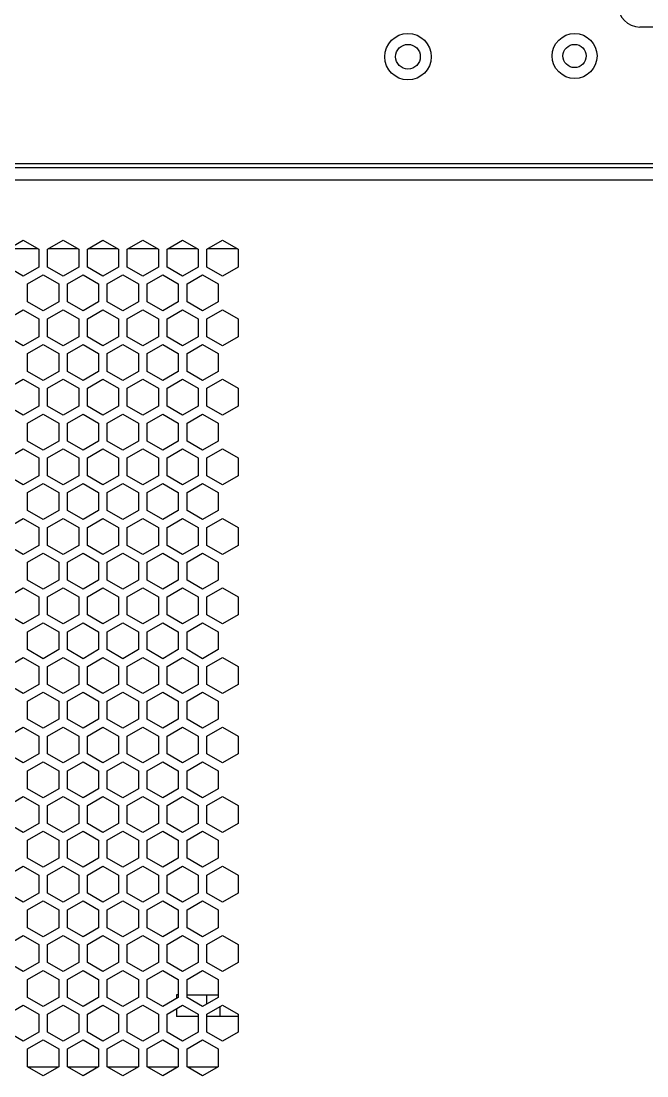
# Model space of a CAD drawing. Header units: millimetres. Extents: x 10297564 to 11610295, y -9287743 to -8409454.
# Drawn here: x 10536842 to 10538575, y -9096196 to -9093274 of the extents above; entities that cross this region are included whole.
import ezdxf

# ---------------------------------------------------------------- set-up
doc = ezdxf.new("R2010")
doc.units = ezdxf.units.MM
doc.header["$LTSCALE"] = 100
doc.layers.add('-0', color=7, linetype='Continuous')

# ---------------------------------------------------------------- blocks, each defined once
blk = doc.blocks.new('인버터 외형도')
at = {"layer": '-0', "linetype": 'Continuous'}
for p, q in [((127422.3, 41175.2), (127061.1, 41175.2)), ((127467.4, 40890.7), (115864.7, 40890.7)), ((115864.7, 40883.2), (127467.4, 40883.2)), ((115864.7, 40857.6), (127467.4, 40857.6)), ((125748.1, 40713.5), (125780.5, 40732.2)), ((125780.5, 40732.2), (125812.8, 40713.5)), ((125830.9, 40713.5), (125863.2, 40732.2)), ((125863.2, 40732.2), (125895.6, 40713.5)), ((125913.6, 40713.5), (125946, 40732.2)), ((125946, 40732.2), (125978.3, 40713.5)), ((125996.4, 40713.5), (126028.8, 40732.2)), ((126028.8, 40732.2), (126061.1, 40713.5)), ((126079.2, 40713.5), (126111.5, 40732.2)), ((126111.5, 40732.2), (126143.9, 40713.5)), ((126161.9, 40713.5), (126194.3, 40732.2)), ((126194.3, 40732.2), (126226.7, 40713.5)), ((125750.1, 40714.7), (125810.8, 40714.7)), ((125812.8, 40713.5), (125812.8, 40676.2)), ((125830.9, 40676.2), (125830.9, 40713.5)), ((125832.8, 40714.7), (125893.6, 40714.7)), ((125895.6, 40713.5), (125895.6, 40676.2)), ((125913.6, 40676.2), (125913.6, 40713.5)), ((125915.6, 40714.7), (125976.4, 40714.7)), ((125978.3, 40713.5), (125978.3, 40676.2)), ((125996.4, 40676.2), (125996.4, 40713.5)), ((125998.4, 40714.7), (126059.1, 40714.7)), ((126061.1, 40713.5), (126061.1, 40676.2)), ((126079.2, 40676.2), (126079.2, 40713.5)), ((126081.2, 40714.7), (126141.9, 40714.7)), ((126143.9, 40713.5), (126143.9, 40676.2)), ((126161.9, 40676.2), (126161.9, 40713.5)), ((126163.9, 40714.7), (126224.7, 40714.7)), ((126226.7, 40713.5), (126226.7, 40676.2)), ((125780.5, 40657.5), (125748.1, 40676.2)), ((125812.8, 40676.2), (125780.5, 40657.5)), ((125863.2, 40657.5), (125830.9, 40676.2)), ((125895.6, 40676.2), (125863.2, 40657.5)), ((125946, 40657.5), (125913.6, 40676.2)), ((125978.3, 40676.2), (125946, 40657.5)), ((126028.8, 40657.5), (125996.4, 40676.2)), ((126061.1, 40676.2), (126028.8, 40657.5)), ((126111.5, 40657.5), (126079.2, 40676.2)), ((126143.9, 40676.2), (126111.5, 40657.5)), ((126194.3, 40657.5), (126161.9, 40676.2)), ((126226.7, 40676.2), (126194.3, 40657.5)), ((125789.5, 40641.3), (125821.8, 40660)), ((125821.8, 40660), (125854.2, 40641.3)), ((125872.3, 40641.3), (125904.6, 40660)), ((125904.6, 40660), (125937, 40641.3)), ((125955, 40641.3), (125987.4, 40660)), ((125987.4, 40660), (126019.7, 40641.3)), ((126037.8, 40641.3), (126070.1, 40660)), ((126070.1, 40660), (126102.5, 40641.3)), ((126120.6, 40641.3), (126152.9, 40660)), ((126152.9, 40660), (126185.3, 40641.3)), ((125789.5, 40603.9), (125789.5, 40641.3)), ((125854.2, 40641.3), (125854.2, 40603.9)), ((125872.3, 40603.9), (125872.3, 40641.3)), ((125937, 40641.3), (125937, 40603.9)), ((125955, 40603.9), (125955, 40641.3)), ((126019.7, 40641.3), (126019.7, 40603.9)), ((126037.8, 40603.9), (126037.8, 40641.3)), ((126102.5, 40641.3), (126102.5, 40603.9)), ((126120.6, 40603.9), (126120.6, 40641.3)), ((126185.3, 40641.3), (126185.3, 40603.9)), ((125748.1, 40569), (125780.5, 40587.7)), ((125780.5, 40587.7), (125812.8, 40569)), ((125821.8, 40585.2), (125789.5, 40603.9)), ((125854.2, 40603.9), (125821.8, 40585.2)), ((125830.9, 40569), (125863.2, 40587.7)), ((125863.2, 40587.7), (125895.6, 40569)), ((125904.6, 40585.2), (125872.3, 40603.9)), ((125937, 40603.9), (125904.6, 40585.2)), ((125913.6, 40569), (125946, 40587.7)), ((125946, 40587.7), (125978.3, 40569)), ((125987.4, 40585.2), (125955, 40603.9)), ((126019.7, 40603.9), (125987.4, 40585.2)), ((125996.4, 40569), (126028.8, 40587.7)), ((126028.8, 40587.7), (126061.1, 40569)), ((126070.1, 40585.2), (126037.8, 40603.9)), ((126102.5, 40603.9), (126070.1, 40585.2)), ((126079.2, 40569), (126111.5, 40587.7)), ((126111.5, 40587.7), (126143.9, 40569)), ((126152.9, 40585.2), (126120.6, 40603.9)), ((126185.3, 40603.9), (126152.9, 40585.2)), ((126161.9, 40569), (126194.3, 40587.7)), ((126194.3, 40587.7), (126226.7, 40569)), ((125812.8, 40569), (125812.8, 40531.7)), ((125830.9, 40531.7), (125830.9, 40569)), ((125895.6, 40569), (125895.6, 40531.7)), ((125913.6, 40531.7), (125913.6, 40569)), ((125978.3, 40569), (125978.3, 40531.7)), ((125996.4, 40531.7), (125996.4, 40569)), ((126061.1, 40569), (126061.1, 40531.7)), ((126079.2, 40531.7), (126079.2, 40569)), ((126143.9, 40569), (126143.9, 40531.7)), ((126161.9, 40531.7), (126161.9, 40569)), ((126226.7, 40569), (126226.7, 40531.7)), ((125780.5, 40513), (125748.1, 40531.7)), ((125812.8, 40531.7), (125780.5, 40513)), ((125863.2, 40513), (125830.9, 40531.7)), ((125895.6, 40531.7), (125863.2, 40513)), ((125946, 40513), (125913.6, 40531.7)), ((125978.3, 40531.7), (125946, 40513)), ((126028.8, 40513), (125996.4, 40531.7)), ((126061.1, 40531.7), (126028.8, 40513)), ((126111.5, 40513), (126079.2, 40531.7)), ((126143.9, 40531.7), (126111.5, 40513)), ((126194.3, 40513), (126161.9, 40531.7)), ((126226.7, 40531.7), (126194.3, 40513)), ((125789.5, 40496.8), (125821.8, 40515.5)), ((125821.8, 40515.5), (125854.2, 40496.8)), ((125872.3, 40496.8), (125904.6, 40515.5)), ((125904.6, 40515.5), (125937, 40496.8)), ((125955, 40496.8), (125987.4, 40515.5)), ((125987.4, 40515.5), (126019.7, 40496.8)), ((126037.8, 40496.8), (126070.1, 40515.5)), ((126070.1, 40515.5), (126102.5, 40496.8)), ((126120.6, 40496.8), (126152.9, 40515.5)), ((126152.9, 40515.5), (126185.3, 40496.8)), ((125789.5, 40459.4), (125789.5, 40496.8)), ((125854.2, 40496.8), (125854.2, 40459.4)), ((125872.3, 40459.4), (125872.3, 40496.8)), ((125937, 40496.8), (125937, 40459.4)), ((125955, 40459.4), (125955, 40496.8)), ((126019.7, 40496.8), (126019.7, 40459.4)), ((126037.8, 40459.4), (126037.8, 40496.8)), ((126102.5, 40496.8), (126102.5, 40459.4)), ((126120.6, 40459.4), (126120.6, 40496.8)), ((126185.3, 40496.8), (126185.3, 40459.4)), ((125821.8, 40440.8), (125789.5, 40459.4)), ((125854.2, 40459.4), (125821.8, 40440.8)), ((125904.6, 40440.8), (125872.3, 40459.4)), ((125937, 40459.4), (125904.6, 40440.8)), ((125987.4, 40440.8), (125955, 40459.4)), ((126019.7, 40459.4), (125987.4, 40440.8)), ((126070.1, 40440.8), (126037.8, 40459.4)), ((126102.5, 40459.4), (126070.1, 40440.8)), ((126152.9, 40440.8), (126120.6, 40459.4)), ((126185.3, 40459.4), (126152.9, 40440.8)), ((125748.1, 40424.6), (125780.5, 40443.3)), ((125780.5, 40443.3), (125812.8, 40424.6)), ((125830.9, 40424.6), (125863.2, 40443.3)), ((125863.2, 40443.3), (125895.6, 40424.6)), ((125913.6, 40424.6), (125946, 40443.3)), ((125946, 40443.3), (125978.3, 40424.6)), ((125996.4, 40424.6), (126028.8, 40443.3)), ((126028.8, 40443.3), (126061.1, 40424.6)), ((126079.2, 40424.6), (126111.5, 40443.3)), ((126111.5, 40443.3), (126143.9, 40424.6)), ((126161.9, 40424.6), (126194.3, 40443.3)), ((126194.3, 40443.3), (126226.7, 40424.6)), ((125812.8, 40424.6), (125812.8, 40387.2)), ((125830.9, 40387.2), (125830.9, 40424.6)), ((125895.6, 40424.6), (125895.6, 40387.2)), ((125913.6, 40387.2), (125913.6, 40424.6)), ((125978.3, 40424.6), (125978.3, 40387.2)), ((125996.4, 40387.2), (125996.4, 40424.6)), ((126061.1, 40424.6), (126061.1, 40387.2)), ((126079.2, 40387.2), (126079.2, 40424.6)), ((126143.9, 40424.6), (126143.9, 40387.2)), ((126161.9, 40387.2), (126161.9, 40424.6)), ((126226.7, 40424.6), (126226.7, 40387.2)), ((125780.5, 40368.5), (125748.1, 40387.2)), ((125812.8, 40387.2), (125780.5, 40368.5)), ((125789.5, 40352.3), (125821.8, 40371)), ((125821.8, 40371), (125854.2, 40352.3)), ((125863.2, 40368.5), (125830.9, 40387.2)), ((125895.6, 40387.2), (125863.2, 40368.5)), ((125872.3, 40352.3), (125904.6, 40371)), ((125904.6, 40371), (125937, 40352.3)), ((125946, 40368.5), (125913.6, 40387.2)), ((125978.3, 40387.2), (125946, 40368.5)), ((125955, 40352.3), (125987.4, 40371)), ((125987.4, 40371), (126019.7, 40352.3)), ((126028.8, 40368.5), (125996.4, 40387.2)), ((126061.1, 40387.2), (126028.8, 40368.5)), ((126037.8, 40352.3), (126070.1, 40371)), ((126070.1, 40371), (126102.5, 40352.3)), ((126111.5, 40368.5), (126079.2, 40387.2)), ((126143.9, 40387.2), (126111.5, 40368.5)), ((126120.6, 40352.3), (126152.9, 40371)), ((126152.9, 40371), (126185.3, 40352.3)), ((126194.3, 40368.5), (126161.9, 40387.2)), ((126226.7, 40387.2), (126194.3, 40368.5)), ((125789.5, 40315), (125789.5, 40352.3)), ((125854.2, 40352.3), (125854.2, 40315)), ((125872.3, 40315), (125872.3, 40352.3)), ((125937, 40352.3), (125937, 40315)), ((125955, 40315), (125955, 40352.3)), ((126019.7, 40352.3), (126019.7, 40315)), ((126037.8, 40315), (126037.8, 40352.3)), ((126102.5, 40352.3), (126102.5, 40315)), ((126120.6, 40315), (126120.6, 40352.3)), ((126185.3, 40352.3), (126185.3, 40315)), ((125821.8, 40296.3), (125789.5, 40315)), ((125854.2, 40315), (125821.8, 40296.3)), ((125904.6, 40296.3), (125872.3, 40315)), ((125937, 40315), (125904.6, 40296.3)), ((125987.4, 40296.3), (125955, 40315)), ((126019.7, 40315), (125987.4, 40296.3)), ((126070.1, 40296.3), (126037.8, 40315)), ((126102.5, 40315), (126070.1, 40296.3)), ((126152.9, 40296.3), (126120.6, 40315)), ((126185.3, 40315), (126152.9, 40296.3)), ((125748.1, 40280.1), (125780.5, 40298.8)), ((125780.5, 40298.8), (125812.8, 40280.1)), ((125812.8, 40280.1), (125812.8, 40242.7)), ((125830.9, 40280.1), (125863.2, 40298.8)), ((125830.9, 40242.7), (125830.9, 40280.1)), ((125863.2, 40298.8), (125895.6, 40280.1)), ((125895.6, 40280.1), (125895.6, 40242.7)), ((125913.6, 40280.1), (125946, 40298.8)), ((125913.6, 40242.7), (125913.6, 40280.1)), ((125946, 40298.8), (125978.3, 40280.1)), ((125978.3, 40280.1), (125978.3, 40242.7)), ((125996.4, 40280.1), (126028.8, 40298.8)), ((125996.4, 40242.7), (125996.4, 40280.1)), ((126028.8, 40298.8), (126061.1, 40280.1)), ((126061.1, 40280.1), (126061.1, 40242.7)), ((126079.2, 40280.1), (126111.5, 40298.8)), ((126079.2, 40242.7), (126079.2, 40280.1)), ((126111.5, 40298.8), (126143.9, 40280.1)), ((126143.9, 40280.1), (126143.9, 40242.7)), ((126161.9, 40280.1), (126194.3, 40298.8)), ((126161.9, 40242.7), (126161.9, 40280.1)), ((126194.3, 40298.8), (126226.7, 40280.1)), ((126226.7, 40280.1), (126226.7, 40242.7)), ((125780.5, 40224.1), (125748.1, 40242.7)), ((125812.8, 40242.7), (125780.5, 40224.1)), ((125863.2, 40224.1), (125830.9, 40242.7)), ((125895.6, 40242.7), (125863.2, 40224.1)), ((125946, 40224.1), (125913.6, 40242.7)), ((125978.3, 40242.7), (125946, 40224.1)), ((126028.8, 40224.1), (125996.4, 40242.7)), ((126061.1, 40242.7), (126028.8, 40224.1)), ((126111.5, 40224.1), (126079.2, 40242.7)), ((126143.9, 40242.7), (126111.5, 40224.1)), ((126194.3, 40224.1), (126161.9, 40242.7)), ((126226.7, 40242.7), (126194.3, 40224.1)), ((125789.5, 40207.9), (125821.8, 40226.5)), ((125821.8, 40226.5), (125854.2, 40207.9)), ((125872.3, 40207.9), (125904.6, 40226.5)), ((125904.6, 40226.5), (125937, 40207.9)), ((125955, 40207.9), (125987.4, 40226.5)), ((125987.4, 40226.5), (126019.7, 40207.9)), ((126037.8, 40207.9), (126070.1, 40226.5)), ((126070.1, 40226.5), (126102.5, 40207.9)), ((126120.6, 40207.9), (126152.9, 40226.5)), ((126152.9, 40226.5), (126185.3, 40207.9)), ((125789.5, 40170.5), (125789.5, 40207.9)), ((125854.2, 40207.9), (125854.2, 40170.5)), ((125872.3, 40170.5), (125872.3, 40207.9)), ((125937, 40207.9), (125937, 40170.5)), ((125955, 40170.5), (125955, 40207.9)), ((126019.7, 40207.9), (126019.7, 40170.5)), ((126037.8, 40170.5), (126037.8, 40207.9)), ((126102.5, 40207.9), (126102.5, 40170.5)), ((126120.6, 40170.5), (126120.6, 40207.9)), ((126185.3, 40207.9), (126185.3, 40170.5)), ((125821.8, 40151.8), (125789.5, 40170.5)), ((125854.2, 40170.5), (125821.8, 40151.8)), ((125904.6, 40151.8), (125872.3, 40170.5)), ((125937, 40170.5), (125904.6, 40151.8)), ((125987.4, 40151.8), (125955, 40170.5)), ((126019.7, 40170.5), (125987.4, 40151.8)), ((126070.1, 40151.8), (126037.8, 40170.5)), ((126102.5, 40170.5), (126070.1, 40151.8)), ((126152.9, 40151.8), (126120.6, 40170.5)), ((126185.3, 40170.5), (126152.9, 40151.8)), ((125748.1, 40135.6), (125780.5, 40154.3)), ((125780.5, 40154.3), (125812.8, 40135.6)), ((125830.9, 40135.6), (125863.2, 40154.3)), ((125863.2, 40154.3), (125895.6, 40135.6)), ((125913.6, 40135.6), (125946, 40154.3)), ((125946, 40154.3), (125978.3, 40135.6)), ((125996.4, 40135.6), (126028.8, 40154.3)), ((126028.8, 40154.3), (126061.1, 40135.6)), ((126079.2, 40135.6), (126111.5, 40154.3)), ((126111.5, 40154.3), (126143.9, 40135.6)), ((126161.9, 40135.6), (126194.3, 40154.3)), ((126194.3, 40154.3), (126226.7, 40135.6)), ((125812.8, 40135.6), (125812.8, 40098.3)), ((125830.9, 40098.3), (125830.9, 40135.6)), ((125895.6, 40135.6), (125895.6, 40098.3)), ((125913.6, 40098.3), (125913.6, 40135.6)), ((125978.3, 40135.6), (125978.3, 40098.3)), ((125996.4, 40098.3), (125996.4, 40135.6)), ((126061.1, 40135.6), (126061.1, 40098.3)), ((126079.2, 40098.3), (126079.2, 40135.6)), ((126143.9, 40135.6), (126143.9, 40098.3)), ((126161.9, 40098.3), (126161.9, 40135.6)), ((126226.7, 40135.6), (126226.7, 40098.3)), ((125780.5, 40079.6), (125748.1, 40098.3)), ((125812.8, 40098.3), (125780.5, 40079.6)), ((125789.5, 40063.4), (125821.8, 40082.1)), ((125821.8, 40082.1), (125854.2, 40063.4)), ((125863.2, 40079.6), (125830.9, 40098.3)), ((125895.6, 40098.3), (125863.2, 40079.6)), ((125872.3, 40063.4), (125904.6, 40082.1)), ((125904.6, 40082.1), (125937, 40063.4)), ((125946, 40079.6), (125913.6, 40098.3)), ((125978.3, 40098.3), (125946, 40079.6)), ((125955, 40063.4), (125987.4, 40082.1)), ((125987.4, 40082.1), (126019.7, 40063.4)), ((126028.8, 40079.6), (125996.4, 40098.3)), ((126061.1, 40098.3), (126028.8, 40079.6)), ((126037.8, 40063.4), (126070.1, 40082.1)), ((126070.1, 40082.1), (126102.5, 40063.4)), ((126111.5, 40079.6), (126079.2, 40098.3)), ((126143.9, 40098.3), (126111.5, 40079.6)), ((126120.6, 40063.4), (126152.9, 40082.1)), ((126152.9, 40082.1), (126185.3, 40063.4)), ((126194.3, 40079.6), (126161.9, 40098.3)), ((126226.7, 40098.3), (126194.3, 40079.6)), ((125789.5, 40026), (125789.5, 40063.4)), ((125854.2, 40063.4), (125854.2, 40026)), ((125872.3, 40026), (125872.3, 40063.4)), ((125937, 40063.4), (125937, 40026)), ((125955, 40026), (125955, 40063.4)), ((126019.7, 40063.4), (126019.7, 40026)), ((126037.8, 40026), (126037.8, 40063.4)), ((126102.5, 40063.4), (126102.5, 40026)), ((126120.6, 40026), (126120.6, 40063.4)), ((126185.3, 40063.4), (126185.3, 40026)), ((125821.8, 40007.4), (125789.5, 40026)), ((125854.2, 40026), (125821.8, 40007.4)), ((125904.6, 40007.4), (125872.3, 40026)), ((125937, 40026), (125904.6, 40007.4)), ((125987.4, 40007.4), (125955, 40026)), ((126019.7, 40026), (125987.4, 40007.4)), ((126070.1, 40007.4), (126037.8, 40026)), ((126102.5, 40026), (126070.1, 40007.4)), ((126152.9, 40007.4), (126120.6, 40026)), ((126185.3, 40026), (126152.9, 40007.4)), ((125748.1, 39991.2), (125780.5, 40009.8)), ((125780.5, 40009.8), (125812.8, 39991.2)), ((125830.9, 39991.2), (125863.2, 40009.8)), ((125863.2, 40009.8), (125895.6, 39991.2)), ((125913.6, 39991.2), (125946, 40009.8)), ((125946, 40009.8), (125978.3, 39991.2)), ((125996.4, 39991.2), (126028.8, 40009.8)), ((126028.8, 40009.8), (126061.1, 39991.2)), ((126079.2, 39991.2), (126111.5, 40009.8)), ((126111.5, 40009.8), (126143.9, 39991.2)), ((126161.9, 39991.2), (126194.3, 40009.8)), ((126194.3, 40009.8), (126226.7, 39991.2)), ((125812.8, 39991.2), (125812.8, 39953.8)), ((125830.9, 39953.8), (125830.9, 39991.2)), ((125895.6, 39991.2), (125895.6, 39953.8)), ((125913.6, 39953.8), (125913.6, 39991.2)), ((125978.3, 39991.2), (125978.3, 39953.8)), ((125996.4, 39953.8), (125996.4, 39991.2)), ((126061.1, 39991.2), (126061.1, 39953.8)), ((126079.2, 39953.8), (126079.2, 39991.2)), ((126143.9, 39991.2), (126143.9, 39953.8)), ((126161.9, 39953.8), (126161.9, 39991.2)), ((126226.7, 39991.2), (126226.7, 39953.8)), ((125780.5, 39935.1), (125748.1, 39953.8)), ((125812.8, 39953.8), (125780.5, 39935.1)), ((125863.2, 39935.1), (125830.9, 39953.8)), ((125895.6, 39953.8), (125863.2, 39935.1)), ((125946, 39935.1), (125913.6, 39953.8)), ((125978.3, 39953.8), (125946, 39935.1)), ((126028.8, 39935.1), (125996.4, 39953.8)), ((126061.1, 39953.8), (126028.8, 39935.1)), ((126111.5, 39935.1), (126079.2, 39953.8)), ((126143.9, 39953.8), (126111.5, 39935.1)), ((126194.3, 39935.1), (126161.9, 39953.8)), ((126226.7, 39953.8), (126194.3, 39935.1)), ((125789.5, 39918.9), (125821.8, 39937.6)), ((125821.8, 39937.6), (125854.2, 39918.9)), ((125872.3, 39918.9), (125904.6, 39937.6)), ((125904.6, 39937.6), (125937, 39918.9)), ((125955, 39918.9), (125987.4, 39937.6)), ((125987.4, 39937.6), (126019.7, 39918.9)), ((126037.8, 39918.9), (126070.1, 39937.6)), ((126070.1, 39937.6), (126102.5, 39918.9)), ((126120.6, 39918.9), (126152.9, 39937.6)), ((126152.9, 39937.6), (126185.3, 39918.9)), ((125789.5, 39881.6), (125789.5, 39918.9)), ((125854.2, 39918.9), (125854.2, 39881.6)), ((125872.3, 39881.6), (125872.3, 39918.9)), ((125937, 39918.9), (125937, 39881.6)), ((125955, 39881.6), (125955, 39918.9)), ((126019.7, 39918.9), (126019.7, 39881.6)), ((126037.8, 39881.6), (126037.8, 39918.9)), ((126102.5, 39918.9), (126102.5, 39881.6)), ((126120.6, 39881.6), (126120.6, 39918.9)), ((126185.3, 39918.9), (126185.3, 39881.6)), ((125748.1, 39846.7), (125780.5, 39865.4)), ((125780.5, 39865.4), (125812.8, 39846.7)), ((125821.8, 39862.9), (125789.5, 39881.6)), ((125854.2, 39881.6), (125821.8, 39862.9)), ((125830.9, 39846.7), (125863.2, 39865.4)), ((125863.2, 39865.4), (125895.6, 39846.7)), ((125904.6, 39862.9), (125872.3, 39881.6)), ((125937, 39881.6), (125904.6, 39862.9)), ((125913.6, 39846.7), (125946, 39865.4)), ((125946, 39865.4), (125978.3, 39846.7)), ((125987.4, 39862.9), (125955, 39881.6)), ((126019.7, 39881.6), (125987.4, 39862.9)), ((125996.4, 39846.7), (126028.8, 39865.4)), ((126028.8, 39865.4), (126061.1, 39846.7)), ((126070.1, 39862.9), (126037.8, 39881.6)), ((126102.5, 39881.6), (126070.1, 39862.9)), ((126079.2, 39846.7), (126111.5, 39865.4)), ((126111.5, 39865.4), (126143.9, 39846.7)), ((126152.9, 39862.9), (126120.6, 39881.6)), ((126185.3, 39881.6), (126152.9, 39862.9)), ((126161.9, 39846.7), (126194.3, 39865.4)), ((126194.3, 39865.4), (126226.7, 39846.7)), ((125812.8, 39846.7), (125812.8, 39809.3)), ((125830.9, 39809.3), (125830.9, 39846.7)), ((125895.6, 39846.7), (125895.6, 39809.3)), ((125913.6, 39809.3), (125913.6, 39846.7)), ((125978.3, 39846.7), (125978.3, 39809.3)), ((125996.4, 39809.3), (125996.4, 39846.7)), ((126061.1, 39846.7), (126061.1, 39809.3)), ((126079.2, 39809.3), (126079.2, 39846.7)), ((126143.9, 39846.7), (126143.9, 39809.3)), ((126161.9, 39809.3), (126161.9, 39846.7)), ((126226.7, 39846.7), (126226.7, 39809.3)), ((125780.5, 39790.7), (125748.1, 39809.3)), ((125812.8, 39809.3), (125780.5, 39790.7)), ((125863.2, 39790.7), (125830.9, 39809.3)), ((125895.6, 39809.3), (125863.2, 39790.7)), ((125946, 39790.7), (125913.6, 39809.3)), ((125978.3, 39809.3), (125946, 39790.7)), ((126028.8, 39790.7), (125996.4, 39809.3)), ((126061.1, 39809.3), (126028.8, 39790.7)), ((126111.5, 39790.7), (126079.2, 39809.3)), ((126143.9, 39809.3), (126111.5, 39790.7)), ((126194.3, 39790.7), (126161.9, 39809.3)), ((126226.7, 39809.3), (126194.3, 39790.7)), ((125789.5, 39774.5), (125821.8, 39793.1)), ((125789.5, 39737.1), (125789.5, 39774.5)), ((125821.8, 39793.1), (125854.2, 39774.5)), ((125854.2, 39774.5), (125854.2, 39737.1)), ((125872.3, 39774.5), (125904.6, 39793.1)), ((125872.3, 39737.1), (125872.3, 39774.5)), ((125904.6, 39793.1), (125937, 39774.5)), ((125937, 39774.5), (125937, 39737.1)), ((125955, 39774.5), (125987.4, 39793.1)), ((125955, 39737.1), (125955, 39774.5)), ((125987.4, 39793.1), (126019.7, 39774.5)), ((126019.7, 39774.5), (126019.7, 39737.1)), ((126037.8, 39774.5), (126070.1, 39793.1)), ((126037.8, 39737.1), (126037.8, 39774.5)), ((126070.1, 39793.1), (126102.5, 39774.5)), ((126102.5, 39774.5), (126102.5, 39737.1)), ((126120.6, 39774.5), (126152.9, 39793.1)), ((126120.6, 39737.1), (126120.6, 39774.5)), ((126152.9, 39793.1), (126185.3, 39774.5)), ((126185.3, 39774.5), (126185.3, 39737.1)), ((125821.8, 39718.4), (125789.5, 39737.1)), ((125854.2, 39737.1), (125821.8, 39718.4)), ((125904.6, 39718.4), (125872.3, 39737.1)), ((125937, 39737.1), (125904.6, 39718.4)), ((125987.4, 39718.4), (125955, 39737.1)), ((126019.7, 39737.1), (125987.4, 39718.4)), ((126070.1, 39718.4), (126037.8, 39737.1)), ((126102.5, 39737.1), (126070.1, 39718.4)), ((126152.9, 39718.4), (126120.6, 39737.1)), ((126185.3, 39737.1), (126152.9, 39718.4)), ((125748.1, 39702.2), (125780.5, 39720.9)), ((125780.5, 39720.9), (125812.8, 39702.2)), ((125830.9, 39702.2), (125863.2, 39720.9)), ((125863.2, 39720.9), (125895.6, 39702.2)), ((125913.6, 39702.2), (125946, 39720.9)), ((125946, 39720.9), (125978.3, 39702.2)), ((125996.4, 39702.2), (126028.8, 39720.9)), ((126028.8, 39720.9), (126061.1, 39702.2)), ((126079.2, 39702.2), (126111.5, 39720.9)), ((126111.5, 39720.9), (126143.9, 39702.2)), ((126161.9, 39702.2), (126194.3, 39720.9)), ((126194.3, 39720.9), (126226.7, 39702.2)), ((125812.8, 39702.2), (125812.8, 39664.9)), ((125830.9, 39664.9), (125830.9, 39702.2)), ((125895.6, 39702.2), (125895.6, 39664.9)), ((125913.6, 39664.9), (125913.6, 39702.2)), ((125978.3, 39702.2), (125978.3, 39664.9)), ((125996.4, 39664.9), (125996.4, 39702.2)), ((126061.1, 39702.2), (126061.1, 39664.9)), ((126079.2, 39664.9), (126079.2, 39702.2)), ((126143.9, 39702.2), (126143.9, 39664.9)), ((126161.9, 39664.9), (126161.9, 39702.2)), ((126226.7, 39702.2), (126226.7, 39664.9)), ((125780.5, 39646.2), (125748.1, 39664.9)), ((125812.8, 39664.9), (125780.5, 39646.2)), ((125863.2, 39646.2), (125830.9, 39664.9)), ((125895.6, 39664.9), (125863.2, 39646.2)), ((125946, 39646.2), (125913.6, 39664.9)), ((125978.3, 39664.9), (125946, 39646.2)), ((126028.8, 39646.2), (125996.4, 39664.9)), ((126061.1, 39664.9), (126028.8, 39646.2)), ((126111.5, 39646.2), (126079.2, 39664.9)), ((126143.9, 39664.9), (126111.5, 39646.2)), ((126194.3, 39646.2), (126161.9, 39664.9)), ((126226.7, 39664.9), (126194.3, 39646.2)), ((125789.5, 39630), (125821.8, 39648.7)), ((125821.8, 39648.7), (125854.2, 39630)), ((125872.3, 39630), (125904.6, 39648.7)), ((125904.6, 39648.7), (125937, 39630)), ((125955, 39630), (125987.4, 39648.7)), ((125987.4, 39648.7), (126019.7, 39630)), ((126037.8, 39630), (126070.1, 39648.7)), ((126070.1, 39648.7), (126102.5, 39630)), ((126120.6, 39630), (126152.9, 39648.7)), ((126152.9, 39648.7), (126185.3, 39630)), ((125789.5, 39592.6), (125789.5, 39630)), ((125854.2, 39630), (125854.2, 39592.6)), ((125872.3, 39592.6), (125872.3, 39630)), ((125937, 39630), (125937, 39592.6)), ((125955, 39592.6), (125955, 39630)), ((126019.7, 39630), (126019.7, 39592.6)), ((126037.8, 39592.6), (126037.8, 39630)), ((126102.5, 39630), (126102.5, 39592.6)), ((126120.6, 39592.6), (126120.6, 39630)), ((126185.3, 39630), (126185.3, 39592.6)), ((125821.8, 39573.9), (125789.5, 39592.6)), ((125854.2, 39592.6), (125821.8, 39573.9)), ((125904.6, 39573.9), (125872.3, 39592.6)), ((125937, 39592.6), (125904.6, 39573.9)), ((125987.4, 39573.9), (125955, 39592.6)), ((126019.7, 39592.6), (125987.4, 39573.9)), ((126070.1, 39573.9), (126037.8, 39592.6)), ((126102.5, 39592.6), (126070.1, 39573.9)), ((126152.9, 39573.9), (126120.6, 39592.6)), ((126185.3, 39592.6), (126152.9, 39573.9)), ((125748.1, 39557.8), (125780.5, 39576.4)), ((125780.5, 39576.4), (125812.8, 39557.8)), ((125812.8, 39557.8), (125812.8, 39520.4)), ((125830.9, 39557.8), (125863.2, 39576.4)), ((125830.9, 39520.4), (125830.9, 39557.8)), ((125863.2, 39576.4), (125895.6, 39557.8)), ((125895.6, 39557.8), (125895.6, 39520.4)), ((125913.6, 39557.8), (125946, 39576.4)), ((125913.6, 39520.4), (125913.6, 39557.8)), ((125946, 39576.4), (125978.3, 39557.8)), ((125978.3, 39557.8), (125978.3, 39520.4)), ((125996.4, 39557.8), (126028.8, 39576.4)), ((125996.4, 39520.4), (125996.4, 39557.8)), ((126028.8, 39576.4), (126061.1, 39557.8)), ((126061.1, 39557.8), (126061.1, 39520.4)), ((126079.2, 39557.8), (126111.5, 39576.4)), ((126079.2, 39520.4), (126079.2, 39557.8)), ((126111.5, 39576.4), (126143.9, 39557.8)), ((126143.9, 39557.8), (126143.9, 39520.4)), ((126161.9, 39557.8), (126194.3, 39576.4)), ((126161.9, 39520.4), (126161.9, 39557.8)), ((126194.3, 39576.4), (126226.7, 39557.8)), ((126226.7, 39557.8), (126226.7, 39520.4)), ((125780.5, 39501.7), (125748.1, 39520.4)), ((125812.8, 39520.4), (125780.5, 39501.7)), ((125863.2, 39501.7), (125830.9, 39520.4)), ((125895.6, 39520.4), (125863.2, 39501.7)), ((125946, 39501.7), (125913.6, 39520.4)), ((125978.3, 39520.4), (125946, 39501.7)), ((126028.8, 39501.7), (125996.4, 39520.4)), ((126061.1, 39520.4), (126028.8, 39501.7)), ((126111.5, 39501.7), (126079.2, 39520.4)), ((126143.9, 39520.4), (126111.5, 39501.7)), ((126194.3, 39501.7), (126161.9, 39520.4)), ((126226.7, 39520.4), (126194.3, 39501.7)), ((125789.5, 39485.5), (125821.8, 39504.2)), ((125821.8, 39504.2), (125854.2, 39485.5)), ((125872.3, 39485.5), (125904.6, 39504.2)), ((125904.6, 39504.2), (125937, 39485.5)), ((125955, 39485.5), (125987.4, 39504.2)), ((125987.4, 39504.2), (126019.7, 39485.5)), ((126037.8, 39485.5), (126070.1, 39504.2)), ((126070.1, 39504.2), (126102.5, 39485.5)), ((126120.6, 39485.5), (126152.9, 39504.2)), ((126152.9, 39504.2), (126185.3, 39485.5)), ((125789.5, 39448.2), (125789.5, 39485.5)), ((125854.2, 39485.5), (125854.2, 39448.2)), ((125872.3, 39448.2), (125872.3, 39485.5)), ((125937, 39485.5), (125937, 39448.2)), ((125955, 39448.2), (125955, 39485.5)), ((126019.7, 39485.5), (126019.7, 39448.2)), ((126037.8, 39448.2), (126037.8, 39485.5)), ((126102.5, 39485.5), (126102.5, 39448.2)), ((126120.6, 39448.2), (126120.6, 39485.5)), ((126185.3, 39485.5), (126185.3, 39448.2)), ((125821.8, 39429.5), (125789.5, 39448.2)), ((125854.2, 39448.2), (125821.8, 39429.5)), ((125904.6, 39429.5), (125872.3, 39448.2)), ((125937, 39448.2), (125904.6, 39429.5)), ((125987.4, 39429.5), (125955, 39448.2)), ((126019.7, 39448.2), (125987.4, 39429.5)), ((126070.1, 39429.5), (126037.8, 39448.2)), ((126102.5, 39448.2), (126070.1, 39429.5)), ((126152.9, 39429.5), (126120.6, 39448.2)), ((126185.3, 39448.2), (126152.9, 39429.5)), ((125748.1, 39413.3), (125780.5, 39432)), ((125780.5, 39432), (125812.8, 39413.3)), ((125830.9, 39413.3), (125863.2, 39432)), ((125863.2, 39432), (125895.6, 39413.3)), ((125913.6, 39413.3), (125946, 39432)), ((125946, 39432), (125978.3, 39413.3)), ((125996.4, 39413.3), (126028.8, 39432)), ((126028.8, 39432), (126061.1, 39413.3)), ((126079.2, 39413.3), (126111.5, 39432)), ((126111.5, 39432), (126143.9, 39413.3)), ((126161.9, 39413.3), (126194.3, 39432)), ((126194.3, 39432), (126226.7, 39413.3)), ((125812.8, 39413.3), (125812.8, 39375.9)), ((125830.9, 39375.9), (125830.9, 39413.3)), ((125895.6, 39413.3), (125895.6, 39375.9)), ((125913.6, 39375.9), (125913.6, 39413.3)), ((125978.3, 39413.3), (125978.3, 39375.9)), ((125996.4, 39375.9), (125996.4, 39413.3)), ((126061.1, 39413.3), (126061.1, 39375.9)), ((126079.2, 39375.9), (126079.2, 39413.3)), ((126143.9, 39413.3), (126143.9, 39375.9)), ((126161.9, 39375.9), (126161.9, 39413.3)), ((126226.7, 39413.3), (126226.7, 39375.9)), ((125780.5, 39357.2), (125748.1, 39375.9)), ((125812.8, 39375.9), (125780.5, 39357.2)), ((125789.5, 39341), (125821.8, 39359.7)), ((125821.8, 39359.7), (125854.2, 39341)), ((125863.2, 39357.2), (125830.9, 39375.9)), ((125895.6, 39375.9), (125863.2, 39357.2)), ((125872.3, 39341), (125904.6, 39359.7)), ((125904.6, 39359.7), (125937, 39341)), ((125946, 39357.2), (125913.6, 39375.9)), ((125978.3, 39375.9), (125946, 39357.2)), ((125955, 39341), (125987.4, 39359.7)), ((125987.4, 39359.7), (126019.7, 39341)), ((126028.8, 39357.2), (125996.4, 39375.9)), ((126061.1, 39375.9), (126028.8, 39357.2)), ((126037.8, 39341), (126070.1, 39359.7)), ((126070.1, 39359.7), (126102.5, 39341)), ((126111.5, 39357.2), (126079.2, 39375.9)), ((126143.9, 39375.9), (126111.5, 39357.2)), ((126120.6, 39341), (126152.9, 39359.7)), ((126152.9, 39359.7), (126185.3, 39341)), ((126194.3, 39357.2), (126161.9, 39375.9)), ((126226.7, 39375.9), (126194.3, 39357.2)), ((125789.5, 39303.7), (125789.5, 39341)), ((125854.2, 39341), (125854.2, 39303.7)), ((125872.3, 39303.7), (125872.3, 39341)), ((125937, 39341), (125937, 39303.7)), ((125955, 39303.7), (125955, 39341)), ((126019.7, 39341), (126019.7, 39303.7)), ((126037.8, 39303.7), (126037.8, 39341)), ((126102.5, 39341), (126102.5, 39303.7)), ((126120.6, 39303.7), (126120.6, 39341)), ((126185.3, 39341), (126185.3, 39303.7)), ((125821.8, 39285), (125789.5, 39303.7)), ((125854.2, 39303.7), (125821.8, 39285)), ((125904.6, 39285), (125872.3, 39303.7)), ((125937, 39303.7), (125904.6, 39285)), ((125987.4, 39285), (125955, 39303.7)), ((126019.7, 39303.7), (125987.4, 39285)), ((126070.1, 39285), (126037.8, 39303.7)), ((126102.5, 39303.7), (126070.1, 39285)), ((126152.9, 39285), (126120.6, 39303.7)), ((126185.3, 39303.7), (126152.9, 39285)), ((125748.1, 39268.8), (125780.5, 39287.5)), ((125780.5, 39287.5), (125812.8, 39268.8)), ((125830.9, 39268.8), (125863.2, 39287.5)), ((125863.2, 39287.5), (125895.6, 39268.8)), ((125913.6, 39268.8), (125946, 39287.5)), ((125946, 39287.5), (125978.3, 39268.8)), ((125996.4, 39268.8), (126028.8, 39287.5)), ((126028.8, 39287.5), (126061.1, 39268.8)), ((126079.2, 39268.8), (126111.5, 39287.5)), ((126111.5, 39287.5), (126143.9, 39268.8)), ((126161.9, 39268.8), (126194.3, 39287.5)), ((126194.3, 39287.5), (126226.7, 39268.8)), ((125812.8, 39268.8), (125812.8, 39231.5)), ((125830.9, 39231.5), (125830.9, 39268.8)), ((125895.6, 39268.8), (125895.6, 39231.5)), ((125913.6, 39231.5), (125913.6, 39268.8)), ((125978.3, 39268.8), (125978.3, 39231.5)), ((125996.4, 39231.5), (125996.4, 39268.8)), ((126061.1, 39268.8), (126061.1, 39231.5)), ((126079.2, 39231.5), (126079.2, 39268.8)), ((126143.9, 39268.8), (126143.9, 39231.5)), ((126161.9, 39231.5), (126161.9, 39268.8)), ((126226.7, 39268.8), (126226.7, 39231.5)), ((125780.5, 39212.8), (125748.1, 39231.5)), ((125812.8, 39231.5), (125780.5, 39212.8)), ((125863.2, 39212.8), (125830.9, 39231.5)), ((125895.6, 39231.5), (125863.2, 39212.8)), ((125946, 39212.8), (125913.6, 39231.5)), ((125978.3, 39231.5), (125946, 39212.8)), ((126028.8, 39212.8), (125996.4, 39231.5)), ((126061.1, 39231.5), (126028.8, 39212.8)), ((126111.5, 39212.8), (126079.2, 39231.5)), ((126143.9, 39231.5), (126111.5, 39212.8)), ((126194.3, 39212.8), (126161.9, 39231.5)), ((126226.7, 39231.5), (126194.3, 39212.8)), ((125789.5, 39196.6), (125821.8, 39215.3)), ((125821.8, 39215.3), (125854.2, 39196.6)), ((125872.3, 39196.6), (125904.6, 39215.3)), ((125904.6, 39215.3), (125937, 39196.6)), ((125955, 39196.6), (125987.4, 39215.3)), ((125987.4, 39215.3), (126019.7, 39196.6)), ((126037.8, 39196.6), (126070.1, 39215.3)), ((126070.1, 39215.3), (126102.5, 39196.6)), ((126120.6, 39196.6), (126152.9, 39215.3)), ((126152.9, 39215.3), (126185.3, 39196.6)), ((125789.5, 39159.2), (125789.5, 39196.6)), ((125854.2, 39196.6), (125854.2, 39159.2)), ((125872.3, 39159.2), (125872.3, 39196.6)), ((125937, 39196.6), (125937, 39159.2)), ((125955, 39159.2), (125955, 39196.6)), ((126019.7, 39196.6), (126019.7, 39159.2)), ((126037.8, 39159.2), (126037.8, 39196.6)), ((126102.5, 39196.6), (126102.5, 39159.2)), ((126120.6, 39159.2), (126120.6, 39196.6)), ((126185.3, 39196.6), (126185.3, 39159.2)), ((126102.5, 39164.6), (126098.8, 39164.6)), ((126098.8, 39164.6), (126098.8, 39157.1)), ((126120.6, 39164.6), (126185.3, 39164.6)), ((126161.7, 39145.6), (126161.7, 39164.6)), ((125748.1, 39124.3), (125780.5, 39143)), ((125780.5, 39143), (125812.8, 39124.3)), ((125821.8, 39140.5), (125789.5, 39159.2)), ((125854.2, 39159.2), (125821.8, 39140.5)), ((125830.9, 39124.3), (125863.2, 39143)), ((125863.2, 39143), (125895.6, 39124.3)), ((125904.6, 39140.5), (125872.3, 39159.2)), ((125937, 39159.2), (125904.6, 39140.5)), ((125913.6, 39124.3), (125946, 39143)), ((125946, 39143), (125978.3, 39124.3)), ((125987.4, 39140.5), (125955, 39159.2)), ((126019.7, 39159.2), (125987.4, 39140.5)), ((125996.4, 39124.3), (126028.8, 39143)), ((126028.8, 39143), (126061.1, 39124.3)), ((126070.1, 39140.5), (126037.8, 39159.2)), ((126102.5, 39159.2), (126070.1, 39140.5)), ((126079.2, 39124.3), (126111.5, 39143)), ((126111.5, 39143), (126143.9, 39124.3)), ((126152.9, 39140.5), (126120.6, 39159.2)), ((126185.3, 39159.2), (126152.9, 39140.5)), ((126161.9, 39124.3), (126194.3, 39143)), ((126189.7, 39119.5), (126189.7, 39140.4)), ((126194.3, 39143), (126226.7, 39124.3)), ((125812.8, 39124.3), (125812.8, 39087)), ((125830.9, 39087), (125830.9, 39124.3)), ((125895.6, 39124.3), (125895.6, 39087)), ((125913.6, 39087), (125913.6, 39124.3)), ((125978.3, 39124.3), (125978.3, 39087)), ((125996.4, 39087), (125996.4, 39124.3)), ((126061.1, 39124.3), (126061.1, 39087)), ((126079.2, 39087), (126079.2, 39124.3)), ((126098.8, 39135.6), (126098.8, 39119.5)), ((126143.9, 39119.5), (126098.8, 39119.5)), ((126143.9, 39124.3), (126143.9, 39087)), ((126226.7, 39119.5), (126161.7, 39119.5)), ((126161.9, 39087), (126161.9, 39124.3)), ((126226.7, 39124.3), (126226.7, 39087)), ((125780.5, 39068.3), (125748.1, 39087)), ((125812.8, 39087), (125780.5, 39068.3)), ((125863.2, 39068.3), (125830.9, 39087)), ((125895.6, 39087), (125863.2, 39068.3)), ((125946, 39068.3), (125913.6, 39087)), ((125978.3, 39087), (125946, 39068.3)), ((126028.8, 39068.3), (125996.4, 39087)), ((126061.1, 39087), (126028.8, 39068.3)), ((126111.5, 39068.3), (126079.2, 39087)), ((126143.9, 39087), (126111.5, 39068.3)), ((126194.3, 39068.3), (126161.9, 39087)), ((126226.7, 39087), (126194.3, 39068.3)), ((125789.5, 39052.1), (125821.8, 39070.8)), ((125789.5, 39014.7), (125789.5, 39052.1)), ((125821.8, 39070.8), (125854.2, 39052.1)), ((125854.2, 39052.1), (125854.2, 39014.7)), ((125872.3, 39052.1), (125904.6, 39070.8)), ((125872.3, 39014.7), (125872.3, 39052.1)), ((125904.6, 39070.8), (125937, 39052.1)), ((125937, 39052.1), (125937, 39014.7)), ((125955, 39052.1), (125987.4, 39070.8)), ((125955, 39014.7), (125955, 39052.1)), ((125987.4, 39070.8), (126019.7, 39052.1)), ((126019.7, 39052.1), (126019.7, 39014.7)), ((126037.8, 39052.1), (126070.1, 39070.8)), ((126037.8, 39014.7), (126037.8, 39052.1)), ((126070.1, 39070.8), (126102.5, 39052.1)), ((126102.5, 39052.1), (126102.5, 39014.7)), ((126120.6, 39052.1), (126152.9, 39070.8)), ((126120.6, 39014.7), (126120.6, 39052.1)), ((126152.9, 39070.8), (126185.3, 39052.1)), ((126185.3, 39052.1), (126185.3, 39014.7)), ((125821.8, 38996.1), (125789.5, 39014.7)), ((125853.1, 39014.1), (125790.6, 39014.1)), ((125854.2, 39014.7), (125821.8, 38996.1)), ((125904.6, 38996.1), (125872.3, 39014.7)), ((125935.9, 39014.1), (125873.3, 39014.1)), ((125937, 39014.7), (125904.6, 38996.1)), ((125987.4, 38996.1), (125955, 39014.7)), ((126018.7, 39014.1), (125956.1, 39014.1)), ((126019.7, 39014.7), (125987.4, 38996.1)), ((126070.1, 38996.1), (126037.8, 39014.7)), ((126101.4, 39014.1), (126038.9, 39014.1)), ((126102.5, 39014.7), (126070.1, 38996.1)), ((126152.9, 38996.1), (126120.6, 39014.7)), ((126184.2, 39014.1), (126121.6, 39014.1)), ((126185.3, 39014.7), (126152.9, 38996.1))]:
    blk.add_line(p, q, dxfattribs=at)
for centre, radius in [((126579.6, 41113.5), 48.2), ((126925.7, 41115), 46.7), ((126579.6, 41113.5), 25.6), ((126925.7, 41115), 24.1)]:
    blk.add_circle(centre, radius, dxfattribs=at)
blk.add_arc((127061.1, 41220.3), 45.1, 180, 270, dxfattribs=at)

msp = doc.modelspace()

# ---------------------------------------------------------------- block references
at = {"xscale": 1.333333333333333, "yscale": 1.333333333333333, "zscale": 1.333333333333333}
msp.add_blockref('인버터 외형도', (10369140.6, -9148191), dxfattribs=at)

doc.saveas('drawing.dxf')
